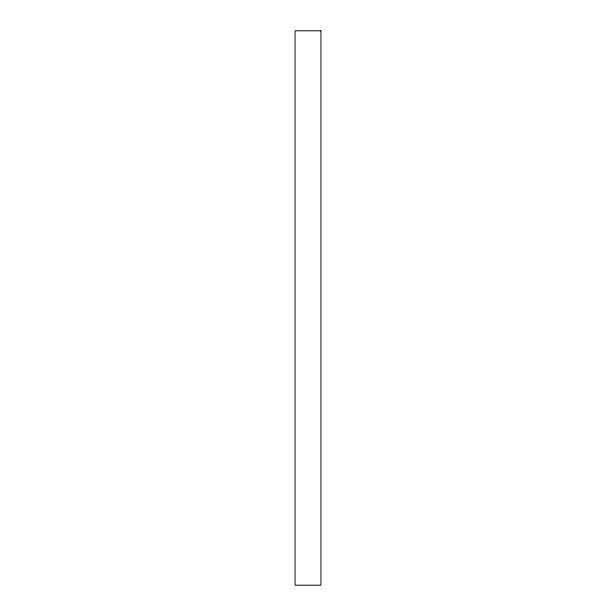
<?xml version="1.0" encoding="UTF-8"?>
<svg xmlns="http://www.w3.org/2000/svg" width="616" height="616" viewBox="0 0 616 616"><rect width="100%" height="100%" fill="white"/><g stroke="black" fill="none" stroke-linecap="round" stroke-linejoin="round"><path stroke-width="0.92" d="M320.936 30.8L295.064 30.8L295.064 585.2L320.936 585.2L320.936 30.8"/></g></svg>
